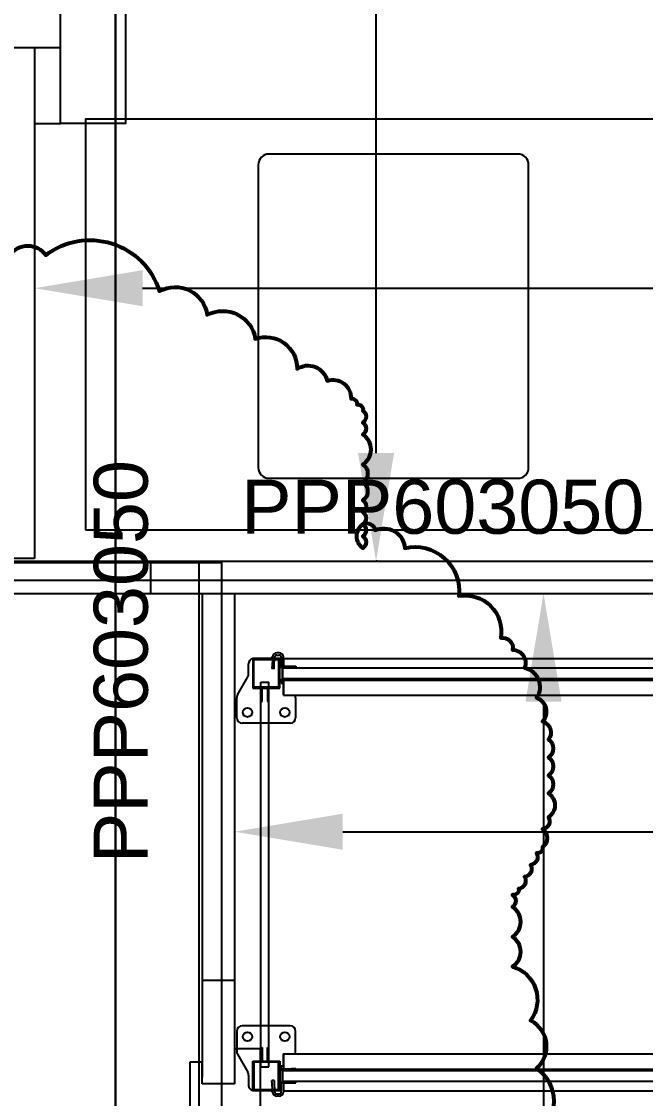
# Model space of a CAD drawing. Header units: millimetres. Extents: x 1478096 to 1808313, y 619971 to 762366.
# Drawn here: x 1529756 to 1530910, y 671098 to 673090 of the extents above; entities that cross this region are included whole.
import ezdxf

# ---------------------------------------------------------------- set-up
doc = ezdxf.new("R2010")
doc.units = ezdxf.units.MM
doc.header["$LTSCALE"] = 10
for name, color, linetype in [('COSTAN-CAM-COTAS', 7, 'Continuous'), ('COSTAN-CAM-LAT NUM', 6, 'Continuous'), ('COSTAN-CAM-LATERALES', 5, 'Continuous'), ('COSTAN-CAM-PUERTAS', 4, 'Continuous'), ('COSTAN-CAM-TECHOS-60', 1, 'Continuous'), ('COSTAN-EXH-COTAS', 7, 'Continuous'), ('DC-ARQ-EQUIP. PREP.', 30, 'Continuous'), ('DC-ARQ-RACK PREP.', 11, 'Continuous')]:
    doc.layers.add(name, color=color, linetype=linetype)
doc.styles.add('costan', font='arial.ttf')
doc.dimstyles.new('COSTAN-MM-100', dxfattribs={"dimtxt": 200, "dimasz": 200, "dimexe": 0, "dimexo": 0, "dimgap": 40, "dimtad": 1, "dimdec": 0, "dimzin": 0, "dimdsep": 46, "dimtxsty": 'costan', "dimblk1": 'ARCHTICK', "dimblk2": 'ARCHTICK', "dimcen": 0, "dimclrd": 256, "dimclre": 256, "dimclrt": 256, "dimadec": 0, "dimazin": 0, "dimtfac": 1, "dimtdec": 0, "dimtofl": 0, "dimtmove": 0, "dimatfit": 3, "dimfxl": 0, "dimtolj": 1, "dimtzin": 0, "dimarcsym": 0})

# ---------------------------------------------------------------- blocks, each defined once
blk = doc.blocks.new('RE-PLANTABASE(XREF)$0$RACK-CAMARA')
at = {"layer": 'DC-ARQ-RACK PREP.', "linetype": 'ByBlock'}
for p, q in [((-0.3324, 2.4235), (-0.3656, 2.4045)), ((-0.29, 2.425), (-0.3271, 2.425)), ((-0.28, 2.3655), (-0.28, 2.415)), ((0.28, 2.3655), (0.28, 2.415)), ((0.29, 2.425), (0.3271, 2.425)), ((0.3324, 2.4235), (0.3656, 2.4045)), ((-0.4, 2.3865), (-0.4, 2.3955)), ((-0.4, 2.3955), (-0.345, 2.3955)), ((-0.347, 2.3935), (-0.398, 2.3935)), ((-0.398, 2.3935), (-0.398, 2.3865)), ((-0.3709, 2.403), (-0.39, 2.403)), ((-0.347, 2.366), (-0.347, 2.3935)), ((-0.345, 2.3955), (-0.345, 2.368)), ((0.345, 2.3955), (0.345, 2.368)), ((0.4, 2.3955), (0.345, 2.3955)), ((0.347, 2.366), (0.347, 2.3935)), ((0.347, 2.3935), (0.398, 2.3935)), ((0.3709, 2.403), (0.39, 2.403)), ((0.398, 2.3935), (0.398, 2.3865)), ((0.4, 2.3865), (0.4, 2.3955)), ((-0.398, 2.3865), (-0.4, 2.3865)), ((-0.4, 2.3855), (-0.4, 2.3865)), ((-0.4, 2.3824), (-0.4, 2.3855)), ((-0.4, 2.3814), (-0.4, 2.3824)), ((-0.4, 2.3805), (-0.4, 2.3814)), ((-0.4, 2.3795), (-0.4, 2.3805)), ((-0.4, 2.3805), (-0.398, 2.3805)), ((-0.4, 2.3615), (-0.4, 2.3795)), ((-0.4, 2.3795), (-0.398, 2.3795)), ((-0.398, 2.3865), (-0.398, 2.3855)), ((-0.398, 2.3855), (-0.398, 2.3824)), ((-0.398, 2.3824), (-0.398, 2.3814)), ((-0.398, 2.3814), (-0.398, 2.3805)), ((-0.398, 2.3805), (-0.398, 2.3795)), ((-0.398, 2.3795), (-0.398, 2.3615)), ((-0.356, 2.3805), (-0.356, 2.3655)), ((-0.356, 2.3805), (0.356, 2.3805)), ((-0.347, 2.38), (-0.32, 2.38)), ((-0.347, 2.3475), (-0.347, 2.375)), ((-0.347, 2.3475), (-0.347, 2.375)), ((-0.32, 2.378), (-0.345, 2.378)), ((-0.345, 2.373), (-0.345, 2.3455)), ((-0.345, 2.373), (-0.345, 2.3455)), ((-0.32, 2.38), (-0.32, 2.378)), ((-0.28, 2.326), (-0.28, 2.3755)), ((-0.28, 2.326), (-0.28, 2.3755)), ((0.28, 2.326), (0.28, 2.3755)), ((0.28, 2.326), (0.28, 2.3755)), ((0.347, 2.38), (0.32, 2.38)), ((0.32, 2.38), (0.32, 2.378)), ((0.32, 2.378), (0.345, 2.378)), ((0.345, 2.373), (0.345, 2.3455)), ((0.345, 2.373), (0.345, 2.3455)), ((0.347, 2.3475), (0.347, 2.375)), ((0.347, 2.3475), (0.347, 2.375)), ((0.356, 2.3805), (0.356, 2.3655)), ((0.398, 2.3865), (0.4, 2.3865)), ((0.398, 2.3865), (0.398, 2.3855)), ((0.398, 2.3855), (0.398, 2.3824)), ((0.398, 2.3824), (0.398, 2.3814)), ((0.398, 2.3814), (0.398, 2.3805)), ((0.398, 2.3805), (0.398, 2.3795)), ((0.4, 2.3805), (0.398, 2.3805)), ((0.4, 2.3795), (0.398, 2.3795)), ((0.398, 2.3795), (0.398, 2.3615)), ((0.4, 2.3855), (0.4, 2.3865)), ((0.4, 2.3824), (0.4, 2.3855)), ((0.4, 2.3814), (0.4, 2.3824)), ((0.4, 2.3805), (0.4, 2.3814)), ((0.4, 2.3795), (0.4, 2.3805)), ((0.4, 2.3615), (0.4, 2.3795)), ((-0.4024, 2.3589), (-0.4025, 2.3589)), ((-0.4024, 2.3589), (-0.4025, 2.3589)), ((-0.4024, 2.3589), (-0.4, 2.359)), ((-0.4024, 2.3589), (-0.4, 2.359)), ((-0.4, 2.355), (-0.4022, 2.3549)), ((-0.4, 2.355), (-0.4022, 2.3549)), ((-0.398, 2.3615), (-0.4, 2.3615)), ((-0.4, 2.3605), (-0.4, 2.3615)), ((-0.398, 2.3615), (-0.4, 2.3615)), ((-0.4, 2.3605), (-0.4, 2.3615)), ((-0.4, 2.3596), (-0.4, 2.3605)), ((-0.4, 2.3605), (-0.398, 2.3605)), ((-0.4, 2.3596), (-0.4, 2.3605)), ((-0.4, 2.3605), (-0.398, 2.3605)), ((-0.4, 2.3586), (-0.4, 2.3596)), ((-0.4, 2.3586), (-0.4, 2.3596)), ((-0.4, 2.3555), (-0.4, 2.3586)), ((-0.4, 2.3555), (-0.4, 2.3586)), ((-0.4, 2.3545), (-0.4, 2.3555)), ((-0.4, 2.3545), (-0.4, 2.3555)), ((-0.4, 2.3545), (-0.398, 2.3545)), ((-0.4, 2.3455), (-0.4, 2.3545)), ((-0.4, 2.3455), (-0.4, 2.3545)), ((-0.4, 2.3545), (-0.398, 2.3545)), ((-0.398, 2.3615), (-0.398, 2.3605)), ((-0.398, 2.3615), (-0.398, 2.3605)), ((-0.398, 2.3605), (-0.398, 2.3596)), ((-0.398, 2.3605), (-0.398, 2.3596)), ((-0.398, 2.3596), (-0.398, 2.3586)), ((-0.398, 2.3591), (-0.388, 2.3596)), ((-0.398, 2.3596), (-0.398, 2.3586)), ((-0.398, 2.3591), (-0.388, 2.3596)), ((-0.398, 2.3586), (-0.398, 2.3555)), ((-0.398, 2.3586), (-0.398, 2.3555)), ((-0.3878, 2.3556), (-0.398, 2.3551)), ((-0.3878, 2.3556), (-0.398, 2.3551)), ((-0.398, 2.3555), (-0.398, 2.3545)), ((-0.398, 2.3555), (-0.398, 2.3545)), ((-0.398, 2.3545), (-0.398, 2.3475)), ((-0.398, 2.3545), (-0.398, 2.3475)), ((-0.388, 2.3596), (-0.381, 2.36)), ((-0.388, 2.3596), (-0.381, 2.36)), ((-0.3808, 2.356), (-0.3878, 2.3556)), ((-0.3808, 2.356), (-0.3878, 2.3556)), ((-0.3808, 2.356), (-0.381, 2.36)), ((-0.3808, 2.356), (-0.381, 2.36)), ((-0.356, 2.3655), (0.356, 2.3655)), ((-0.32, 2.366), (-0.347, 2.366)), ((-0.345, 2.368), (-0.32, 2.368)), ((-0.32, 2.368), (-0.32, 2.366)), ((0.345, 2.368), (0.32, 2.368)), ((0.32, 2.368), (0.32, 2.366)), ((0.32, 2.366), (0.347, 2.366)), ((0.3808, 2.356), (0.381, 2.36)), ((0.3808, 2.356), (0.381, 2.36)), ((0.3808, 2.356), (0.3878, 2.3556)), ((0.3808, 2.356), (0.3878, 2.3556)), ((0.388, 2.3596), (0.381, 2.36)), ((0.388, 2.3596), (0.381, 2.36)), ((0.3878, 2.3556), (0.398, 2.3551)), ((0.3878, 2.3556), (0.398, 2.3551)), ((0.398, 2.3591), (0.388, 2.3596)), ((0.398, 2.3591), (0.388, 2.3596)), ((0.398, 2.3615), (0.4, 2.3615)), ((0.398, 2.3615), (0.398, 2.3605)), ((0.398, 2.3615), (0.4, 2.3615)), ((0.398, 2.3615), (0.398, 2.3605)), ((0.398, 2.3605), (0.398, 2.3596)), ((0.4, 2.3605), (0.398, 2.3605)), ((0.398, 2.3605), (0.398, 2.3596)), ((0.4, 2.3605), (0.398, 2.3605)), ((0.398, 2.3596), (0.398, 2.3586)), ((0.398, 2.3596), (0.398, 2.3586)), ((0.398, 2.3586), (0.398, 2.3555)), ((0.398, 2.3586), (0.398, 2.3555)), ((0.398, 2.3555), (0.398, 2.3545)), ((0.398, 2.3555), (0.398, 2.3545)), ((0.398, 2.3545), (0.398, 2.3475)), ((0.4, 2.3545), (0.398, 2.3545)), ((0.4, 2.3545), (0.398, 2.3545)), ((0.398, 2.3545), (0.398, 2.3475)), ((0.4, 2.3605), (0.4, 2.3615)), ((0.4, 2.3605), (0.4, 2.3615)), ((0.4, 2.3596), (0.4, 2.3605)), ((0.4, 2.3596), (0.4, 2.3605)), ((0.4, 2.3586), (0.4, 2.3596)), ((0.4, 2.3586), (0.4, 2.3596)), ((0.4024, 2.3589), (0.4, 2.359)), ((0.4024, 2.3589), (0.4, 2.359)), ((0.4, 2.3555), (0.4, 2.3586)), ((0.4, 2.3555), (0.4, 2.3586)), ((0.4, 2.3545), (0.4, 2.3555)), ((0.4, 2.3545), (0.4, 2.3555)), ((0.4, 2.355), (0.4022, 2.3549)), ((0.4, 2.355), (0.4022, 2.3549)), ((0.4, 2.3455), (0.4, 2.3545)), ((0.4, 2.3455), (0.4, 2.3545)), ((0.4024, 2.3589), (0.4025, 2.3589)), ((0.4024, 2.3589), (0.4025, 2.3589)), ((-0.41, 2.3465), (-0.41, 2.3509)), ((-0.41, 2.3465), (-0.41, 2.3509)), ((-0.406, 2.3509), (-0.406, 2.3465)), ((-0.406, 2.3509), (-0.406, 2.3465)), ((-0.402, 2.3425), (-0.3855, 2.3425)), ((-0.402, 2.3425), (-0.3855, 2.3425)), ((-0.3855, 2.3385), (-0.402, 2.3385)), ((-0.3855, 2.3385), (-0.402, 2.3385)), ((-0.345, 2.3455), (-0.4, 2.3455)), ((-0.345, 2.3455), (-0.4, 2.3455)), ((-0.4, 2.3382), (-0.4, 0.0422)), ((-0.3855, 2.3382), (-0.4, 2.3382)), ((-0.4, 2.3382), (-0.3855, 2.3382)), ((-0.398, 2.3475), (-0.347, 2.3475)), ((-0.398, 2.3475), (-0.347, 2.3475)), ((-0.3855, 2.3455), (-0.3855, 2.3235)), ((-0.3855, 2.3455), (-0.3855, 2.3235)), ((-0.3839, 2.3455), (-0.3839, 2.3235)), ((-0.3839, 2.3455), (-0.3839, 2.3235)), ((-0.3625, 2.3402), (-0.3825, 2.3402)), ((-0.3825, 2.3402), (-0.3625, 2.3402)), ((-0.3825, 2.3382), (-0.3825, 0.0402)), ((-0.3625, 2.3382), (-0.3625, 0.0402)), ((-0.3611, 2.3455), (-0.3611, 2.3235)), ((-0.3611, 2.3455), (-0.3611, 2.3235)), ((-0.36, 2.3382), (-0.36, 0.065)), ((-0.3595, 2.3455), (-0.3595, 2.3235)), ((-0.3595, 2.3455), (-0.3595, 2.3235)), ((-0.3595, 2.3425), (-0.354, 2.3425)), ((-0.3595, 2.3425), (-0.354, 2.3425)), ((-0.354, 2.3385), (-0.3595, 2.3385)), ((-0.354, 2.3385), (-0.3595, 2.3385)), ((-0.3318, 2.3382), (-0.3595, 2.3382)), ((-0.3595, 2.3382), (-0.3318, 2.3382)), ((-0.354, 2.3425), (-0.354, 2.3385)), ((-0.354, 2.3425), (-0.354, 2.3385)), ((-0.3318, 2.3382), (-0.3318, 0.0422)), ((0.3318, 2.3382), (0.3318, 0.0422)), ((0.3318, 2.3382), (0.3595, 2.3382)), ((0.3595, 2.3382), (0.3318, 2.3382)), ((0.345, 2.3455), (0.4, 2.3455)), ((0.345, 2.3455), (0.4, 2.3455)), ((0.398, 2.3475), (0.347, 2.3475)), ((0.398, 2.3475), (0.347, 2.3475)), ((0.3595, 2.3425), (0.354, 2.3425)), ((0.354, 2.3425), (0.354, 2.3385)), ((0.3595, 2.3425), (0.354, 2.3425)), ((0.354, 2.3425), (0.354, 2.3385)), ((0.354, 2.3385), (0.3595, 2.3385)), ((0.354, 2.3385), (0.3595, 2.3385)), ((0.3595, 2.3455), (0.3595, 2.3235)), ((0.3595, 2.3455), (0.3595, 2.3235)), ((0.3595, 2.3382), (0.36, 0.065)), ((0.3611, 2.3455), (0.3611, 2.3235)), ((0.3611, 2.3455), (0.3611, 2.3235)), ((0.3625, 2.3402), (0.3825, 2.3402)), ((0.3825, 2.3402), (0.3625, 2.3402)), ((0.3625, 2.3382), (0.3625, 0.0402)), ((0.3825, 2.3382), (0.3825, 0.0402)), ((0.3839, 2.3455), (0.3839, 2.3235)), ((0.3839, 2.3455), (0.3839, 2.3235)), ((0.3855, 2.3455), (0.3855, 2.3235)), ((0.3855, 2.3455), (0.3855, 2.3235)), ((0.402, 2.3425), (0.3855, 2.3425)), ((0.402, 2.3425), (0.3855, 2.3425)), ((0.3855, 2.3385), (0.402, 2.3385)), ((0.3855, 2.3385), (0.402, 2.3385)), ((0.3855, 2.3382), (0.4, 2.3382)), ((0.4, 2.3382), (0.3855, 2.3382)), ((0.4, 2.3382), (0.4, 0.0422)), ((0.406, 2.3509), (0.406, 2.3465)), ((0.406, 2.3509), (0.406, 2.3465)), ((0.41, 2.3465), (0.41, 2.3509)), ((0.41, 2.3465), (0.41, 2.3509)), ((-0.3855, 2.3235), (-0.3855, 2.3155)), ((-0.3855, 2.3235), (-0.3855, 2.3155)), ((-0.3855, 2.3155), (-0.3839, 2.3155)), ((-0.3855, 2.3155), (-0.3839, 2.3155)), ((-0.3839, 2.3155), (-0.3839, 2.3235)), ((-0.3839, 2.3155), (-0.3839, 2.3235)), ((-0.3839, 2.3155), (-0.3825, 2.3155)), ((-0.3839, 2.3155), (-0.3825, 2.3155)), ((-0.3625, 2.3155), (-0.3611, 2.3155)), ((-0.3625, 2.3155), (-0.3611, 2.3155)), ((-0.3611, 2.3235), (-0.3611, 2.3155)), ((-0.3611, 2.3235), (-0.3611, 2.3155)), ((-0.3611, 2.3155), (-0.3595, 2.3155)), ((-0.3611, 2.3155), (-0.3595, 2.3155)), ((-0.3595, 2.3155), (-0.3595, 2.3235)), ((-0.3595, 2.3155), (-0.3595, 2.3235)), ((-0.3271, 2.316), (-0.29, 2.316)), ((-0.3271, 2.316), (-0.29, 2.316)), ((0.3271, 2.316), (0.29, 2.316)), ((0.3271, 2.316), (0.29, 2.316)), ((0.3595, 2.3155), (0.3595, 2.3235)), ((0.3595, 2.3155), (0.3595, 2.3235)), ((0.3611, 2.3155), (0.3595, 2.3155)), ((0.3611, 2.3155), (0.3595, 2.3155)), ((0.3611, 2.3235), (0.3611, 2.3155)), ((0.3611, 2.3235), (0.3611, 2.3155)), ((0.3625, 2.3155), (0.3611, 2.3155)), ((0.3625, 2.3155), (0.3611, 2.3155)), ((0.3839, 2.3155), (0.3825, 2.3155)), ((0.3839, 2.3155), (0.3825, 2.3155)), ((0.3839, 2.3155), (0.3839, 2.3235)), ((0.3839, 2.3155), (0.3839, 2.3235)), ((0.3855, 2.3155), (0.3839, 2.3155)), ((0.3855, 2.3155), (0.3839, 2.3155)), ((0.3855, 2.3235), (0.3855, 2.3155)), ((0.3855, 2.3235), (0.3855, 2.3155))]:
    blk.add_line(p, q, dxfattribs=at)
for centre in [(-0.3, 2.405), (0.3, 2.405), (-0.3, 2.336), (-0.3, 2.336), (0.3, 2.336), (0.3, 2.336)]:
    blk.add_circle(centre, 0.0085, dxfattribs=at)
for centre, radius, start, end in [((-0.3271, 2.415), 0.01, 90, 122.0054), ((-0.29, 2.415), 0.01, 0, 90), ((0.29, 2.415), 0.01, 90, 180), ((0.3271, 2.415), 0.01, 57.9946, 90), ((-0.39, 2.393), 0.01, 90, 165.5225), ((-0.3709, 2.413), 0.01, 270, 302.0054), ((0.3709, 2.413), 0.01, 237.9946, 270), ((0.39, 2.393), 0.01, 14.4775, 90), ((-0.402, 2.3509), 0.008, 92.9609, 180), ((-0.402, 2.3509), 0.008, 92.9609, 180), ((-0.402, 2.3509), 0.004, 92.9609, 180), ((-0.402, 2.3509), 0.004, 92.9609, 180), ((-0.3994, 2.3578), 0.00325, 100.4456, 160.3411), ((-0.3994, 2.3578), 0.00325, 100.4456, 160.3411), ((-0.3994, 2.3578), 0.00325, 25.5808, 64.2731), ((-0.3994, 2.3578), 0.00325, 25.5808, 64.2731), ((0.3994, 2.3578), 0.00325, 115.7269, 154.4192), ((0.3994, 2.3578), 0.00325, 115.7269, 154.4192), ((0.3994, 2.3578), 0.00325, 19.6589, 79.5544), ((0.3994, 2.3578), 0.00325, 19.6589, 79.5544), ((0.402, 2.3509), 0.004, 0, 87.0391), ((0.402, 2.3509), 0.004, 0, 87.0391), ((0.402, 2.3509), 0.008, 0, 87.0391), ((0.402, 2.3509), 0.008, 0, 87.0391), ((-0.402, 2.3465), 0.008, 180, 270), ((-0.402, 2.3465), 0.008, 180, 270), ((-0.402, 2.3465), 0.004, 180, 270), ((-0.402, 2.3465), 0.004, 180, 270), ((-0.39, 2.348), 0.01, 194.4775, 213.3687), ((-0.39, 2.348), 0.01, 194.4775, 213.3653), ((-0.39, 2.348), 0.01, 251.8096, 257.1738), ((-0.39, 2.348), 0.01, 251.8007, 257.1491), ((0.39, 2.348), 0.01, 282.8262, 288.1904), ((0.39, 2.348), 0.01, 282.8509, 288.1993), ((0.39, 2.348), 0.01, 326.6313, 345.5225), ((0.39, 2.348), 0.01, 326.6347, 345.5225), ((0.402, 2.3465), 0.008, 270, 0), ((0.402, 2.3465), 0.004, 270, 0), ((0.402, 2.3465), 0.004, 270, 0), ((0.402, 2.3465), 0.008, 270, 0), ((-0.3271, 2.326), 0.01, 242.434, 270), ((-0.3271, 2.326), 0.01, 242.434, 270), ((-0.29, 2.326), 0.01, 270, 0), ((-0.29, 2.326), 0.01, 270, 0), ((0.29, 2.326), 0.01, 180, 270), ((0.29, 2.326), 0.01, 180, 270), ((0.3271, 2.326), 0.01, 270, 297.566), ((0.3271, 2.326), 0.01, 270, 297.566)]:
    blk.add_arc(centre, radius, start, end, dxfattribs=at)
blk = doc.blocks.new('*D182')
at = {"layer": 'COSTAN-CAM-COTAS', "lineweight": -2, "transparency": 16777216}
blk.add_line((1529980, 672597), (1532500, 672597), dxfattribs=at)
at = {"layer": 'COSTAN-CAM-COTAS', "transparency": 16777216}
for points in [[(1529980, 672630.4), (1529980, 672563.7), (1529780, 672597)], [(1532500, 672630.4), (1532500, 672563.7), (1532700, 672597)]]:
    blk.add_solid(points, dxfattribs=at)
at = {"layer": 'Defpoints', "color": 0, "transparency": 16777216}
for p in [(1529780, 672597, 112421.9), (1532700, 672597, 112421.9), (1532700, 672597)]:
    blk.add_point(p, dxfattribs=at)
at = {"layer": 'COSTAN-CAM-COTAS', "transparency": 16777216, "insert": (1531240, 672739.2), "char_height": 200, "attachment_point": 5, "style": 'costan'}
blk.add_mtext('\\A1;2920', dxfattribs=at)
blk = doc.blocks.new('_ARCHTICK')
at = {"color": 0, "linetype": 'ByBlock', "const_width": 0.15}
blk.add_lwpolyline([(-0.5, -0.5), (0.5, 0.5)], dxfattribs=at)
blk = doc.blocks.new('*D183')
at = {"layer": 'COSTAN-CAM-COTAS', "lineweight": -2, "transparency": 16777216}
for p, q in [((1530411.7, 676002), (1530411.7, 676002)), ((1530411.7, 672292), (1530411.7, 675802)), ((1530413.7, 672092), (1530411.7, 672092))]:
    blk.add_line(p, q, dxfattribs=at)
at = {"layer": 'COSTAN-CAM-COTAS', "transparency": 16777216}
for points in [[(1530378.4, 675802), (1530445.1, 675802), (1530411.7, 676002)], [(1530378.4, 672292), (1530445.1, 672292), (1530411.7, 672092)]]:
    blk.add_solid(points, dxfattribs=at)
at = {"layer": 'Defpoints', "color": 0, "transparency": 16777216}
for p in [(1530411.7, 676002, 112421.9), (1530411.7, 676002), (1530413.7, 672092, 112421.9)]:
    blk.add_point(p, dxfattribs=at)
at = {"layer": 'COSTAN-CAM-COTAS', "transparency": 16777216, "insert": (1530269.5, 674047), "char_height": 200, "attachment_point": 5, "rotation": 90, "style": 'costan'}
blk.add_mtext('\\A1;3910', dxfattribs=at)
blk = doc.blocks.new('*D184')
at = {"layer": 'COSTAN-CAM-COTAS', "lineweight": -2, "transparency": 16777216}
for p, q in [((1532700, 671766.5), (1532700, 671591.3)), ((1530150.2, 671711.7), (1530150.2, 671591.3)), ((1530350.2, 671591.3), (1532500, 671591.3))]:
    blk.add_line(p, q, dxfattribs=at)
at = {"layer": 'COSTAN-CAM-COTAS', "transparency": 16777216}
for points in [[(1530350.2, 671624.7), (1530350.2, 671558), (1530150.2, 671591.3)], [(1532500, 671624.7), (1532500, 671558), (1532700, 671591.3)]]:
    blk.add_solid(points, dxfattribs=at)
at = {"layer": 'Defpoints', "color": 0, "transparency": 16777216}
for p in [(1532700, 671766.5, 112421.9), (1530150.2, 671711.7, 112421.9), (1532700, 671591.3)]:
    blk.add_point(p, dxfattribs=at)
at = {"layer": 'COSTAN-CAM-COTAS', "transparency": 16777216, "insert": (1531425.1, 671733.4), "char_height": 200, "attachment_point": 5, "style": 'costan'}
blk.add_mtext('\\A1;2550', dxfattribs=at)
blk = doc.blocks.new('*D185')
at = {"layer": 'COSTAN-CAM-COTAS', "lineweight": -2, "transparency": 16777216}
for p, q in [((1530700.8, 672032), (1530721.5, 672032)), ((1530721.5, 671832), (1530721.5, 666496.2)), ((1530700.8, 666296.2), (1530721.5, 666296.2))]:
    blk.add_line(p, q, dxfattribs=at)
at = {"layer": 'COSTAN-CAM-COTAS', "transparency": 16777216}
for points in [[(1530688.2, 671832), (1530754.8, 671832), (1530721.5, 672032)], [(1530688.2, 666496.2), (1530754.8, 666496.2), (1530721.5, 666296.2)]]:
    blk.add_solid(points, dxfattribs=at)
at = {"layer": 'Defpoints', "color": 0, "transparency": 16777216}
for p in [(1530700.8, 672032, 112421.9), (1530700.8, 666296.2, 112421.9), (1530721.5, 666296.2)]:
    blk.add_point(p, dxfattribs=at)
at = {"layer": 'COSTAN-CAM-COTAS', "transparency": 16777216, "insert": (1530579.3, 669162.1), "char_height": 200, "attachment_point": 5, "rotation": 90, "style": 'costan'}
blk.add_mtext('\\A1;5736', dxfattribs=at)
blk = doc.blocks.new('COSTAN-CAM-MCO-VEN 60')
at = {"layer": 'COSTAN-CAM-PUERTAS', "ltscale": 0.8}
for p, q in [((0, 78), (-110, 78)), ((-110, 78), (-110, 30)), ((0, -53), (0, 78)), ((-110, 30), (-45, 30)), ((-45, 30), (-45, -30)), ((-45, -30), (-85, -30)), ((-85, -30), (-85, -53)), ((-85, -53), (0, -53))]:
    blk.add_line(p, q, dxfattribs=at)
blk = doc.blocks.new('COSTAN-CAM-PANEL-TECHO')
blk.add_lwpolyline([(0, 0), (1, 0), (1, 1), (0, 1)], close=True)

msp = doc.modelspace()

# ---------------------------------------------------------------- linework, layer by layer
at = {"layer": 'COSTAN-CAM-LATERALES'}
for p, q in [((1529780.031, 673042.038), (1529780.031, 672097.037)), ((1529780.031, 672097.037), (1529720.031, 672097.037)), ((1525275.033, 672092.041), (1532700.029, 672092.037)), ((1529995.033, 672032.038), (1529995.033, 672092.038)), ((1525275.033, 672032.041), (1532700.029, 672032.037)), ((1530090.214, 672032.041), (1530090.214, 671136.583)), ((1530150.214, 672032.041), (1530150.214, 671136.583)), ((1530150.214, 671316.17), (1530090.214, 671316.17))]:
    msp.add_line(p, q, dxfattribs=at)
at = {"layer": 'COSTAN-CAM-PUERTAS'}
msp.add_line((1529780.031, 673042.038), (1529720.031, 673042.038), dxfattribs=at)
at = {"layer": 'COSTAN-CAM-PUERTAS', "extrusion": (1.22461e-16, -2.71917e-32, -1)}
for points in [[(-1529828.031, 672902.038), (-1529828.031, 676002.038), (-1529948.031, 676002.038), (-1529948.031, 672902.038)], [(-1529780.031, 673042.038), (-1529780.031, 672902.038), (-1529828.031, 672902.038), (-1529828.031, 673042.038)]]:
    msp.add_lwpolyline(points, close=True, dxfattribs=at)
at = {"layer": 'COSTAN-EXH-COTAS', "color": 3, "linetype": 'ByBlock', "lineweight": 53}
msp.add_lwpolyline([(1529734.228, 672658.129, -0.52056705), (1529800.669, 672658.129, -0.52056705), (1529800.669, 672658.129, -0.52056705), (1530011.064, 672591.753, -0.52056705), (1530011.064, 672591.753, -0.52056705), (1530099.651, 672547.502, -0.52056705), (1530099.651, 672547.502, -0.52056705), (1530188.238, 672503.252, -0.52056705), (1530188.238, 672503.252, -0.52056705), (1530265.752, 672447.938, -0.52056705), (1530265.752, 672447.938, -0.52056705), (1530321.12, 672425.813, -0.52056705), (1530321.12, 672425.813, -0.52056705), (1530365.414, 672392.624, -0.52056705), (1530365.414, 672392.624, -0.52056705), (1530376.486, 672381.562, -0.52056705), (1530376.486, 672381.562, -0.52056705), (1530387.56, 672370.499, -0.52056705), (1530387.56, 672370.499, -0.52056705), (1530387.56, 672348.374, -0.52056705), (1530387.56, 672348.374, -0.52056705), (1530387.56, 672326.249, -0.52056705), (1530387.56, 672326.249, -0.52056705), (1530387.56, 672270.935, -0.52056705), (1530387.56, 672270.935, -0.52056705), (1530387.56, 672237.747, -0.52056705), (1530387.56, 672237.747, -0.52056705), (1530387.56, 672204.559, -0.52056705), (1530387.56, 672204.559, -0.52056705), (1530387.56, 672182.434, -0.52056705), (1530387.56, 672182.434, -0.52056705), (1530387.56, 672160.308, -0.52056705), (1530387.56, 672160.308, -0.52056705), (1530387.56, 672138.183, -0.52056705), (1530387.56, 672138.183, -0.52056705), (1530387.56, 672116.057, -0.52056705), (1530387.56, 672116.057, -0.52056705), (1530387.56, 672160.308, -0.52056705), (1530387.56, 672160.308, -0.52056705), (1530409.707, 672149.246, -0.52056705), (1530409.707, 672149.246, -0.52056705), (1530465.074, 672116.057, -0.52056705), (1530465.074, 672116.057, -0.52056705), (1530564.735, 672027.556, -0.52056705), (1530564.735, 672027.556, -0.52056705), (1530642.249, 671950.117, -0.52056705), (1530642.249, 671950.117, -0.52056705), (1530664.396, 671927.992, -0.52056705), (1530664.396, 671927.992, -0.52056705), (1530686.542, 671894.804, -0.52056705), (1530686.542, 671894.804, -0.52056705), (1530708.69, 671839.49, -0.52056705), (1530708.69, 671839.49, -0.52056705), (1530719.763, 671795.24, -0.52056705), (1530719.763, 671795.24, -0.52056705), (1530730.836, 671762.052, -0.52056705), (1530730.836, 671762.052, -0.52056705), (1530730.836, 671728.864, -0.52056705), (1530730.836, 671728.864, -0.52056705), (1530730.836, 671695.675, -0.52056705), (1530730.836, 671695.675, -0.52056705), (1530730.836, 671662.488, -0.52056705), (1530730.836, 671662.488, -0.52056705), (1530730.836, 671618.237, -0.52056705), (1530730.836, 671618.237, -0.52056705), (1530719.763, 671596.112, -0.52056705), (1530719.763, 671596.112, -0.52056705), (1530719.763, 671562.923, -0.52056705), (1530719.763, 671562.923, -0.52056705), (1530708.69, 671551.861, -0.52056705), (1530708.69, 671551.861, -0.52056705), (1530697.616, 671529.735, -0.52056705), (1530697.616, 671529.735, -0.52056705), (1530686.542, 671507.61, -0.52056705), (1530686.542, 671507.61, -0.52056705), (1530675.469, 671485.485, -0.52056705), (1530675.469, 671485.485, -0.52056705), (1530664.396, 671474.422, -0.52056705), (1530664.396, 671474.422, -0.52056705), (1530664.396, 671452.297, -0.52056705), (1530664.396, 671452.297, -0.52056705), (1530664.396, 671396.983, -0.52056705), (1530664.396, 671396.983, -0.52056705), (1530664.396, 671341.67, -0.52056705), (1530664.396, 671341.67, -0.52056705), (1530697.616, 671242.106, -0.52056705), (1530697.616, 671242.106, -0.52056705), (1530708.69, 671153.604, -0.52056705), (1530708.69, 671153.604, -0.52056705), (1530708.69, 671031.915, -0.52056705)], format="xyb", dxfattribs=at)
at = {"layer": 'DC-ARQ-EQUIP. PREP.'}
msp.add_lwpolyline([(1529874.344, 672149.799), (1532276.807, 672149.799), (1532276.807, 672909.799), (1529874.344, 672909.799)], close=True, dxfattribs=at)
msp.add_lwpolyline([(1530213.929, 672245.248), (1530673.929, 672245.248, 0.41421356), (1530693.929, 672265.248), (1530693.929, 672825.248, 0.41421356), (1530673.929, 672845.248), (1530213.929, 672845.248, 0.41421356), (1530193.929, 672825.248), (1530193.929, 672265.248, 0.41421356), (1530213.929, 672245.248)], format="xyb", dxfattribs=at)

# ---------------------------------------------------------------- block references
at = {"layer": 'COSTAN-CAM-PUERTAS', "rotation": 270}
msp.add_blockref('COSTAN-CAM-MCO-VEN 60', (1530120.214, 671079.729, 112421.869), dxfattribs=at)
at = {"layer": 'COSTAN-CAM-TECHOS-60'}
for p, xscale, yscale in [((1528750.034, 672056.642), 1180, 4000), ((1529930.034, 672056.642), 1180, 4000), ((1528750.033, 668889.139), 1180, 3200), ((1529930.033, 668889.139), 196.5200743372552, 3200), ((1530083.665, 666241.056), 1180, 5850)]:
    msp.add_blockref('COSTAN-CAM-PANEL-TECHO', p, dxfattribs=dict(at, xscale=xscale, yscale=yscale))
at = {"layer": 'DC-ARQ-RACK PREP.', "xscale": 1000, "yscale": 1000, "zscale": 1000, "rotation": 90}
msp.add_blockref('RE-PLANTABASE(XREF)$0$RACK-CAMARA', (1532579.035, 671512.08), dxfattribs=at)

# ---------------------------------------------------------------- texts
at = {"layer": 'COSTAN-CAM-LAT NUM', "char_height": 100, "attachment_point": 5, "style": 'costan'}
for insert, rotation in [((1529940.214, 671906.17), 90), ((1530535.033, 672192.038), 359.999969)]:
    msp.add_mtext('PPP603050', dxfattribs=dict(at, insert=insert, rotation=rotation))

# ---------------------------------------------------------------- dimensions: what is measured, and where the dimension line sits
at = {"layer": 'COSTAN-CAM-COTAS'}
dim = msp.add_linear_dim(base=(1530411.717, 676002.037), p1=(1530413.714, 672092.038, 112421.869), p2=(1530411.717, 676002.037, 112421.869), angle=90, dimstyle='COSTAN-MM-100', dxfattribs=at)
dim.commit()
dim.dimension.update_dxf_attribs({"geometry": '*D183', "text_midpoint": (1530269.534, 674047.038)})
for base, p1, p2, picture, middle in [((1532700.029, 672597.036), (1529780.031, 672597.036, 112421.869), (1532700.029, 672597.036, 112421.869), '*D182', (1531240.03, 672739.151)), ((1532700.029, 671591.328), (1530150.214, 671711.673, 112421.869), (1532700.029, 671766.486, 112421.869), '*D184', (1531425.121, 671733.442))]:
    dim = msp.add_linear_dim(base=base, p1=p1, p2=p2, dimstyle='COSTAN-MM-100', dxfattribs=at)
    dim.commit()
    dim.dimension.update_dxf_attribs({"geometry": picture, "text_midpoint": middle})
dim = msp.add_linear_dim(base=(1530721.485, 666296.17), p1=(1530700.76, 672032.038, 112421.869), p2=(1530700.76, 666296.17, 112421.869), angle=90, dimstyle='COSTAN-MM-100', dxfattribs=at)
dim.commit()
dim.dimension.update_dxf_attribs({"geometry": '*D185', "text_midpoint": (1530721.485, 669162.104), "dimtype": 160})

doc.saveas('drawing.dxf')
